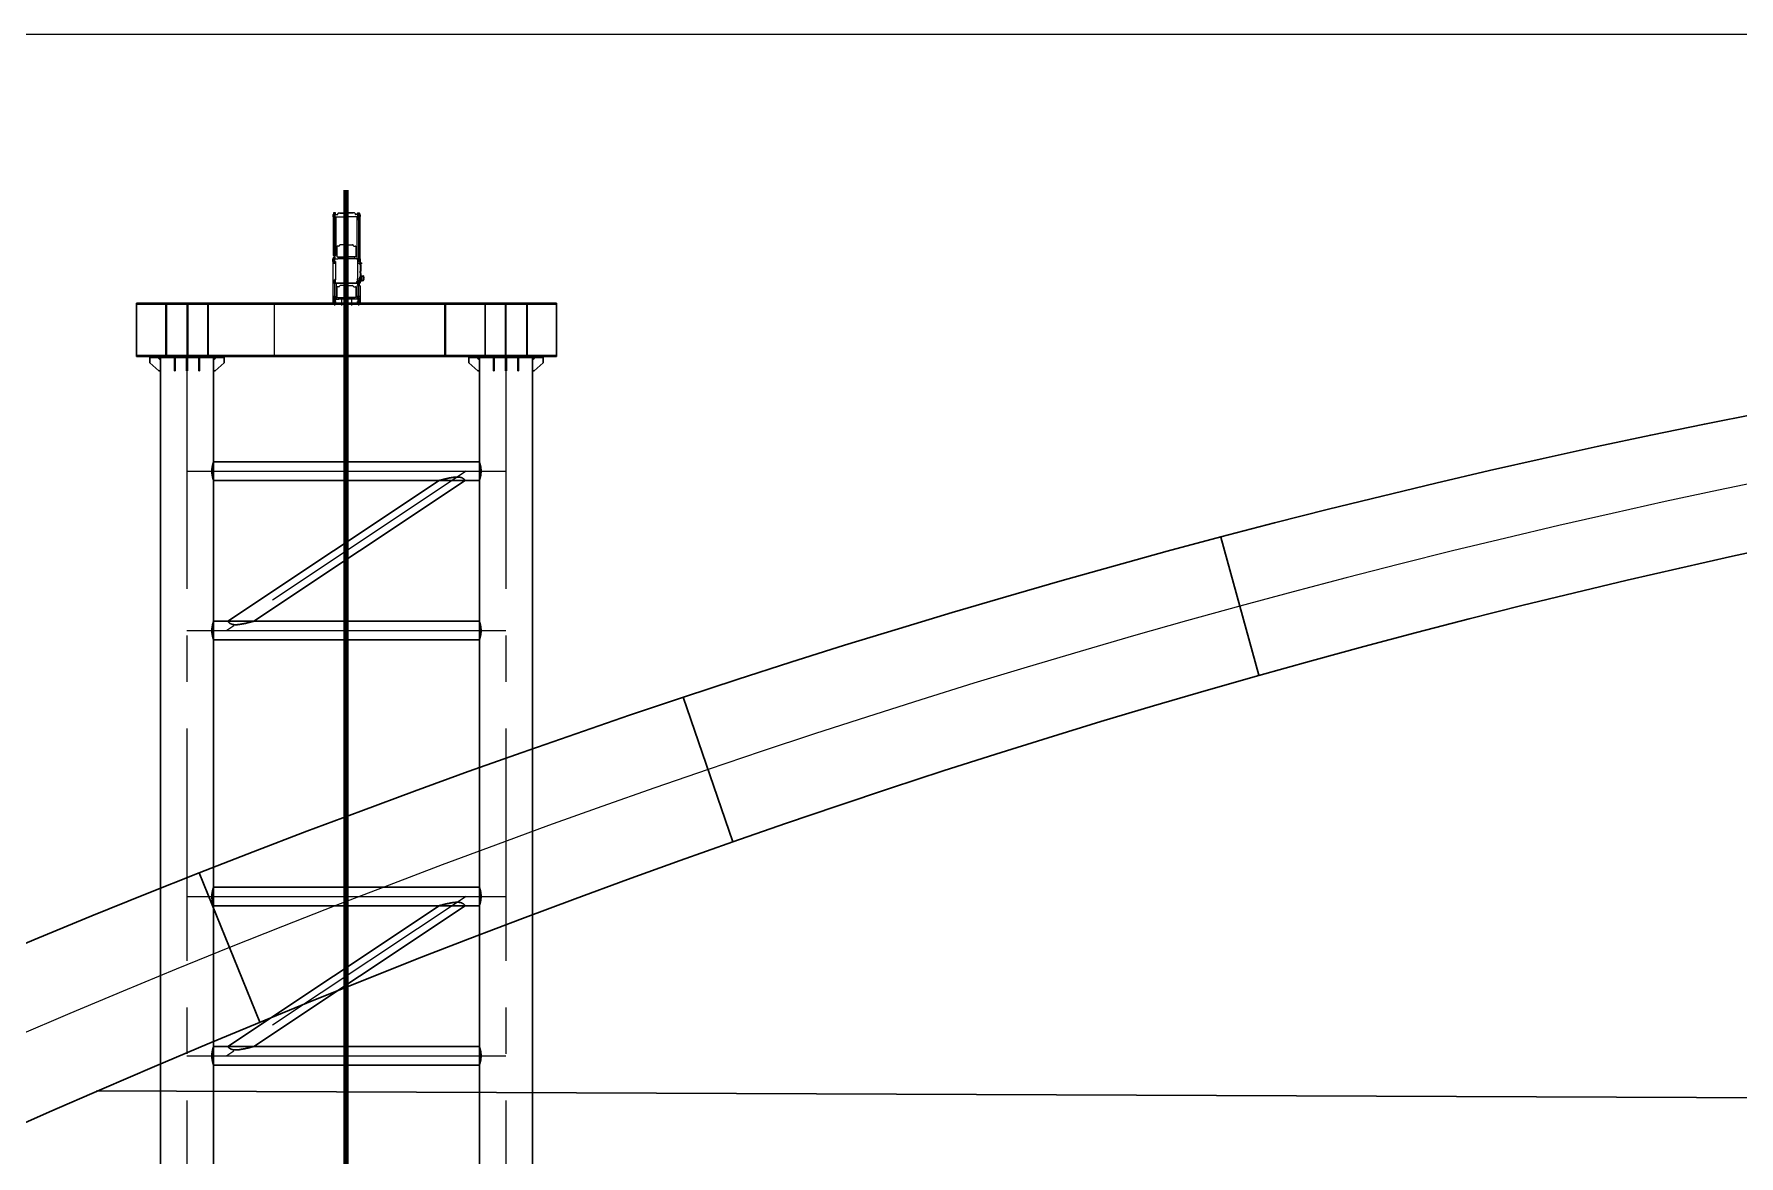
# Model space of a CAD drawing. Extents: x 1767995 to 4174245, y 542814 to 862564.
# Drawn here: x 3441410 to 3473469, y 601646 to 622752 of the extents above; entities that cross this region are included whole.
import ezdxf

# ---------------------------------------------------------------- set-up
doc = ezdxf.new("R2010")
doc.units = 0
doc.header["$LTSCALE"] = 3500
for name, pattern in [('ACAD_ISO08W100', [36, 24, -3, 6, -3]), ('CENTER', [2, 1.25, -0.25, 0.25, -0.25]), ('CENTER2', [1.125, 0.75, -0.125, 0.125, -0.125]), ('EB_DASH', [6, 3, -3]), ('EB_DASHDOT', [39, 30, -3, 3, -3])]:
    doc.linetypes.add(name, pattern=pattern)
for name, color, linetype, lineweight in [('1粗实线', 1, 'Continuous', 30), ('2细实线', 5, 'Continuous', 18), ('3中心线', 6, 'CENTER', 18), ('5文本', 7, 'Continuous', 15), ('CAXA0', 7, 'Continuous', 70), ('CAXA1', 1, 'EB_DASHDOT', 25), ('CAXA2', 6, 'EB_DASH', 25), ('CAXA3', 7, 'Continuous', 25), ('块', 7, 'Continuous', 20), ('标注', 3, 'Continuous', 18), ('桥 构造粗实', 1, 'Continuous', 30), ('粗实线', 3, 'Continuous', 35), ('细实线', 7, 'Continuous', 15), ('细点划线', 1, 'CENTER2', 13)]:
    doc.layers.add(name, color=color, linetype=linetype, lineweight=lineweight)

# ---------------------------------------------------------------- blocks, each defined once
blk = doc.blocks.new('jiajin')
for p, q in [((66819, 144268), (66819, 144018)), ((66835, 144268), (66835, 144018)), ((67047, 144268), (67047, 144018)), ((67063, 144268), (67063, 144018)), ((67276, 144268), (67276, 144018)), ((67292, 144268), (67292, 144018)), ((66835, 144018), (66819, 144018)), ((67047, 144018), (67063, 144018)), ((67276, 144018), (67292, 144018))]:
    blk.add_line(p, q)
blk = doc.blocks.new('200tyg')
at = {"layer": 'CAXA0', "lineweight": 13}
for p, q in [((-244, 1141), (-206, 1141)), ((-244, 1135), (-244, 1141)), ((-244, 1135), (-206, 1135)), ((-243, 1162), (-243, 1141)), ((-243, 1141), (-207, 1141)), ((-210, 1165), (-239, 1165)), ((-237, 1071), (-237, 1141)), ((-237, 1127), (-213, 1127)), ((-213, 1071), (-237, 1071)), ((-235, 1069), (-237, 1071)), ((-237, 1063), (-213, 1063)), ((-235, 1069), (-235, 1059)), ((-215, 1069), (-235, 1069)), ((-235, 1059), (-225, 1053)), ((-235, 1059), (-215, 1059)), ((-226, 1135), (-228, 1141)), ((-224, 1136), (-225, 1141)), ((-215, 1059), (-225, 1053)), ((-223, 1135), (-224, 1136)), ((-215, 1069), (-213, 1071)), ((-215, 1069), (-215, 1059)), ((-213, 1071), (-213, 1141)), ((-207, 1141), (-207, 1162)), ((-206, 1135), (-206, 1141)), ((244, 1141), (206, 1141)), ((206, 1135), (206, 1141)), ((207, 1141), (207, 1162)), ((243, 1141), (207, 1141)), ((210, 1165), (239, 1165)), ((213, 1071), (213, 1141)), ((237, 1127), (213, 1127)), ((213, 1071), (237, 1071)), ((215, 1069), (213, 1071)), ((213, 1063), (237, 1063)), ((215, 1069), (215, 1059)), ((215, 1069), (235, 1069)), ((215, 1059), (225, 1053)), ((215, 1059), (235, 1059)), ((223, 1135), (224, 1136)), ((224, 1136), (225, 1141)), ((235, 1059), (225, 1053)), ((226, 1135), (228, 1141)), ((235, 1069), (237, 1071)), ((235, 1069), (235, 1059)), ((237, 1071), (237, 1141)), ((243, 1162), (243, 1141)), ((244, 1135), (244, 1141)), ((-247, 327), (-247, 306)), ((-214, 330), (-243, 330)), ((-211, 306), (-211, 327)), ((-255, 299), (-253, 300)), ((-255, 254), (-255, 299)), ((-255, 254), (-253, 252)), ((-255, 252), (-241, 252)), ((-248, 306), (-210, 306)), ((-248, 300), (-248, 306)), ((-247, 306), (-211, 306)), ((-247, 300), (-209, 300)), ((-242, 252), (-242, 300)), ((-241, 228), (-241, 300)), ((-241, 292), (-217, 292)), ((-239, 226), (-241, 228)), ((-217, 228), (-241, 228)), ((-241, 225), (-217, 225)), ((-239, 226), (-239, 220)), ((-219, 226), (-239, 226)), ((-239, 220), (-229, 215)), ((-239, 220), (-219, 220)), ((-230, 300), (-232, 306)), ((-228, 301), (-229, 306)), ((-219, 220), (-229, 215)), ((-227, 300), (-228, 301)), ((-219, 226), (-217, 228)), ((-219, 226), (-219, 220)), ((-217, 228), (-217, 300)), ((-217, 252), (-209, 252)), ((-216, 252), (-216, 300)), ((-210, 300), (-210, 306)), ((-209, 252), (-209, 240)), ((-209, 252), (-209, 243)), ((-209, 230), (-209, 225))]:
    blk.add_line(p, q, dxfattribs=at)
at = {"layer": 'CAXA0', "color": 7, "linetype": 'Continuous', "lineweight": 13}
for p, q in [((-242, 300), (-214, 300)), ((-209, 252), (-209, 220))]:
    blk.add_line(p, q, dxfattribs=at)
at = {"layer": 'CAXA0', "linetype": 'Continuous', "lineweight": 13}
for p, q in [((-241, 225), (-222, 225)), ((-239, 220), (-222, 220)), ((-209, 230), (-209, 226))]:
    blk.add_line(p, q, dxfattribs=at)
at = {"layer": 'CAXA0', "lineweight": 13}
for centre, start, end in [((-239, 1162), 90, 180), ((-210, 1162), 0, 90), ((210, 1162), 90, 180), ((239, 1162), 0, 90), ((-243, 327), 90, 180), ((-214, 327), 0, 90)]:
    blk.add_arc(centre, 3.61, start, end, dxfattribs=at)
at = {"layer": 'CAXA1', "lineweight": 13}
for p, q in [((-225, 1067), (-225, 1168)), ((225, 1095), (225, 1172)), ((225, 1067), (225, 1168))]:
    blk.add_line(p, q, dxfattribs=at)
at = {"layer": 'CAXA1', "linetype": 'EB_DASHDOT', "lineweight": 13}
for p, q in [((-225, 1133), (-225, 1144)), ((-225, 1102), (-225, 1051)), ((225, 1133), (225, 1144)), ((225, 1102), (225, 1051))]:
    blk.add_line(p, q, dxfattribs=at)
at = {"layer": 'CAXA2', "lineweight": 13}
for p, q in [((-235, 1153), (-235, 1165)), ((-235, 1153), (-225, 1147)), ((-230, 1153), (-230, 1165)), ((-215, 1153), (-225, 1147)), ((-220, 1153), (-220, 1165)), ((-215, 1153), (-215, 1165)), ((215, 1153), (215, 1165)), ((215, 1153), (225, 1147)), ((220, 1153), (220, 1165)), ((235, 1153), (225, 1147)), ((230, 1153), (230, 1165)), ((235, 1153), (235, 1165))]:
    blk.add_line(p, q, dxfattribs=at)
for centre, radius, start, end in [((-232, 1158), 5.65, 243.4349, 296.5651), ((-225, 1172), 19.8, 255.2529, 284.7471), ((-217, 1158), 5.65, 243.4349, 296.5651), ((217, 1158), 5.65, 243.4349, 296.5651), ((225, 1172), 19.8, 255.2529, 284.7471), ((232, 1158), 5.65, 243.4349, 296.5651)]:
    blk.add_arc(centre, radius, start, end, dxfattribs=at)
at = {"layer": 'CAXA3', "lineweight": 13}
for p, q in [((-253, 1095), (-245, 1095)), ((-253, 1094), (-252, 1095)), ((-252, 1095), (-237, 1095)), ((-235, 1127), (-237, 1130)), ((-237, 1099), (-237, 1063)), ((-235, 1069), (-235, 1127)), ((-215, 1127), (-213, 1130)), ((-215, 1069), (-215, 1127)), ((-213, 1099), (-213, 1063)), ((-198, 1095), (-197, 1094)), ((-127, 1167), (-125, 1166)), ((-125, 1166), (-125, 1160)), ((-125, 1166), (0, 1166)), ((-125, 1160), (0, 1160)), ((-125, 1160), (-124, 1159)), ((-124, 1159), (0, 1159)), ((125, 1166), (0, 1166)), ((125, 1160), (0, 1160)), ((124, 1159), (0, 1159)), ((125, 1159), (0, 1159)), ((125, 1160), (124, 1159)), ((127, 1167), (125, 1166)), ((125, 1166), (125, 1160)), ((205, 1095), (195, 1095)), ((196, 1095), (205, 1095)), ((197, 1094), (198, 1095)), ((198, 1095), (205, 1095)), ((204, 1095), (205, 1096)), ((205, 1096), (205, 1113)), ((205, 1110), (206, 1111)), ((205, 1096), (206, 1096)), ((206, 1111), (213, 1111)), ((207, 1115), (213, 1115)), ((215, 1127), (213, 1130)), ((213, 1099), (213, 1063)), ((215, 1069), (215, 1127)), ((225, 1111), (225, 1111)), ((225, 1107), (225, 1107)), ((225, 1107), (225, 1107)), ((235, 1127), (237, 1130)), ((235, 1069), (235, 1127)), ((243, 1115), (237, 1115)), ((243, 1111), (237, 1111)), ((237, 1099), (237, 1063)), ((245, 1110), (243, 1111)), ((245, 1096), (243, 1096)), ((245, 1096), (245, 1113)), ((246, 1095), (245, 1096)), ((253, 1095), (245, 1095)), ((253, 1095), (245, 1095)), ((245, 1095), (253, 1095)), ((253, 1095), (245, 1095)), ((252, 1095), (245, 1095)), ((252, 1095), (253, 1094)), ((253, 1095), (255, 1097)), ((-179, 343), (-177, 341)), ((179, 343), (177, 341)), ((-255, 299), (-255, 239)), ((-239, 292), (-241, 295)), ((-241, 228), (-241, 225)), ((-239, 228), (-239, 292)), ((-219, 292), (-217, 295)), ((-219, 228), (-219, 292)), ((-217, 228), (-217, 225)), ((-95, -426), (-95, -574)), ((95, -426), (95, -574))]:
    blk.add_line(p, q, dxfattribs=at)
at = {"layer": 'CAXA3'}
for p, q in [((-253, 1094), (-253, 362)), ((-197, 1094), (-197, 368)), ((197, 1094), (197, 302)), ((253, 1094), (253, 301)), ((-179, 534), (-179, 343)), ((-141, 543), (-171, 543)), ((0, 567), (-116, 567)), ((0, 567), (117, 567)), ((141, 543), (171, 543)), ((179, 534), (179, 343))]:
    blk.add_line(p, q, dxfattribs=at)
at = {"layer": 'CAXA3', "lineweight": 13}
for centre, radius, start, end in [((207, 1113), 2.41, 90, 180.0805), ((205, 1097), 2.01, 270, 90), ((205, 1097), 2.01, 270, 88.3093), ((243, 1113), 2.41, 359.9195, 90), ((245, 1097), 2.01, 90, 270), ((245, 1097), 2.01, 91.6907, 270)]:
    blk.add_arc(centre, radius, start, end, dxfattribs=at)
at = {"layer": 'CAXA3'}
for centre, radius, start, end in [((-171, 534), 8.03, 90, 180), ((-171, 534), 8.03, 90, 115.8419), ((-141, 555), 12, 270, 0), ((-116, 555), 12, 90, 180), ((116, 555), 12, 0, 90), ((141, 555), 12, 180, 270), ((171, 534), 8.03, 0, 90), ((171, 534), 8.03, 64.1581, 90)]:
    blk.add_arc(centre, radius, start, end, dxfattribs=at)
at = {"layer": 'CAXA3', "lineweight": 13}
for points, knots in [([(-253, 1048), (-252, 1048), (-245, 1047), (-232, 1039), (-213, 1040), (-201, 1041), (-197, 1041)], [0, 0, 0, 0, 3.96615, 26.850501, 54.827256, 71.887144, 71.887144, 71.887144, 71.887144]), ([(253, 1042), (249, 1041), (239, 1037), (222, 1036), (208, 1043), (200, 1043), (197, 1043)], [0, 0, 0, 0, 15.218457, 40.72615, 60.499209, 71.920588, 71.920588, 71.920588, 71.920588]), ([(-253, 362), (-249, 363), (-241, 365), (-228, 362), (-214, 359), (-205, 367), (-199, 368), (-197, 368)], [0, 0, 0, 0, 16.109472, 29.186602, 52.840792, 63.443058, 72.908764, 72.908764, 72.908764, 72.908764])]:
    blk.add_open_spline(points, degree=3, knots=knots, dxfattribs=at)
at = {"layer": '块'}
for p, q in [((-255, 1131), (-251, 1135)), ((-255, 1131), (-255, 1097)), ((-255, 1097), (-253, 1095)), ((-251, 1135), (-173, 1135)), ((-213, 1095), (0, 1095)), ((-161, 1155), (-161, 1147)), ((-149, 1167), (0, 1167)), ((149, 1167), (0, 1167)), ((205, 1095), (0, 1095)), ((161, 1155), (161, 1147)), ((213, 1135), (173, 1135)), ((244, 1135), (206, 1135)), ((251, 1135), (237, 1135)), ((251, 1135), (255, 1131)), ((255, 1131), (255, 1097)), ((-177, 341), (0, 341)), ((-153, 341), (-153, 300)), ((-153, 335), (0, 335)), ((-106, 341), (-106, 335)), ((177, 341), (0, 341)), ((153, 335), (0, 335)), ((150, 335), (0, 335)), ((106, 341), (106, 335)), ((153, 341), (153, 300)), ((-255, 252), (-255, -107)), ((197, 302), (198, 300)), ((205, 300), (206, 300)), ((206, 283), (206, 300)), ((206, 300), (207, 300)), ((206, 284), (206, 300)), ((206, 296), (244, 296)), ((206, 296), (207, 296)), ((206, 285), (244, 285)), ((206, 285), (207, 284)), ((225, 296), (207, 296)), ((225, 284), (207, 284)), ((225, 280), (208, 280)), ((255, 252), (209, 252)), ((209, 252), (209, 240)), ((209, 252), (209, 243)), ((209, 220), (296, 220)), ((211, 252), (211, 280)), ((211, 256), (213, 255)), ((212, 252), (212, 280)), ((225, 255), (213, 255)), ((225, 296), (243, 296)), ((225, 284), (243, 284)), ((225, 280), (241, 280)), ((225, 255), (237, 255)), ((239, 256), (237, 255)), ((238, 252), (238, 280)), ((239, 252), (239, 280)), ((242, 300), (244, 300)), ((244, 296), (243, 296)), ((244, 285), (243, 284)), ((244, 283), (244, 300)), ((244, 300), (245, 300)), ((245, 214), (245, 226)), ((247, 226), (253, 226)), ((247, 214), (253, 214)), ((252, 300), (253, 301)), ((253, 300), (255, 299)), ((255, 254), (253, 252)), ((253, 228), (257, 228)), ((253, 212), (257, 212)), ((255, 299), (255, 239)), ((255, 254), (255, 299)), ((257, 228), (257, 220)), ((257, 212), (257, 220)), ((259, 192), (259, 206)), ((270, 192), (259, 192)), ((259, 189), (259, 68)), ((270, 189), (259, 189)), ((265, 68), (265, 228)), ((270, 192), (270, 206)), ((270, 189), (270, 68)), ((275, 228), (273, 228)), ((273, 228), (273, 220)), ((273, 212), (273, 220)), ((275, 212), (273, 212)), ((275, 229), (283, 229)), ((275, 220), (275, 229)), ((275, 228), (275, 220)), ((275, 225), (283, 225)), ((275, 220), (275, 211)), ((275, 212), (275, 220)), ((275, 215), (283, 215)), ((275, 211), (283, 211)), ((283, 229), (283, 220)), ((283, 211), (283, 220)), ((-240, -107), (-255, -107)), ((-255, -108), (-253, -107)), ((-255, -108), (-255, -153)), ((-255, -153), (-253, -155)), ((-255, -156), (-254, -155)), ((-255, -156), (-255, -459)), ((-245, -155), (-244, -154)), ((-209, -107), (-209, -94)), ((-209, -107), (-209, -97)), ((-196, -155), (-195, -156)), ((-195, -156), (-195, -459)), ((-195, -156), (-195, -459)), ((0, -155), (-183, -155)), ((-179, -233), (-179, -424)), ((-141, -224), (-171, -224)), ((0, -200), (-116, -200)), ((0, -155), (183, -155)), ((0, -200), (117, -200)), ((141, -224), (171, -224)), ((179, -233), (179, -424)), ((195, -208), (195, -459)), ((209, -107), (209, -94)), ((209, -107), (209, -97)), ((221, -75), (264, -75)), ((250, -34), (250, -37)), ((250, -34), (255, -34)), ((250, -91), (250, -37)), ((250, -37), (265, -37)), ((250, -70), (252, -70)), ((250, -79), (252, -79)), ((250, -91), (265, -91)), ((252, -79), (252, -70)), ((252, -72), (260, -72)), ((252, -72), (260, -72)), ((252, -75), (264, -75)), ((252, -78), (266, -78)), ((255, -204), (255, -459)), ((260, -64), (286, -64)), ((265, -37), (265, -16)), ((265, -16), (286, -16)), ((265, -112), (265, -91)), ((265, -112), (286, -112)), ((274, -55), (266, -59)), ((266, -59), (266, -68)), ((266, -68), (274, -73)), ((268, -36), (268, -24)), ((268, -36), (279, -36)), ((268, -40), (268, -54)), ((268, -40), (279, -40)), ((274, -24), (274, -76)), ((282, -59), (274, -55)), ((274, -73), (282, -68)), ((279, -36), (279, -24)), ((279, -40), (279, -54)), ((282, -68), (282, -59)), ((286, -112), (286, -16)), ((286, -32), (320, -32)), ((286, -96), (286, -32)), ((286, -96), (320, -96)), ((287, -24), (287, -32)), ((287, -24), (319, -24)), ((287, -104), (287, -96)), ((287, -104), (319, -104)), ((288, -17), (298, -17)), ((288, -17), (288, -24)), ((288, -110), (288, -104)), ((288, -110), (298, -110)), ((298, -17), (298, -24)), ((298, -110), (298, -104)), ((253, -533), (-253, -533)), ((-206, -460), (-145, -460)), ((-179, -424), (-177, -426)), ((-177, -426), (0, -426)), ((-153, -426), (-153, -432)), ((-153, -430), (-153, -460)), ((-153, -432), (0, -432)), ((212, -460), (-145, -460)), ((-97, -426), (-97, -432)), ((177, -426), (0, -426)), ((153, -432), (0, -432)), ((147, -432), (0, -432)), ((97, -426), (97, -432)), ((153, -426), (153, -432)), ((153, -426), (153, -432)), ((153, -428), (153, -460)), ((153, -430), (153, -460)), ((179, -424), (177, -426)), ((179, -424), (177, -426))]:
    blk.add_line(p, q, dxfattribs=at)
at = {"layer": '块', "linetype": 'Continuous'}
for p, q in [((-253, 300), (-165, 300)), ((253, 300), (-165, 300)), ((-251, -155), (-254, -155)), ((-225, -155), (-196, -155)), ((-199, -155), (4, -155)), ((219, -155), (-20, -155)), ((219, -155), (-20, -155)), ((318, -17), (309, -17)), ((309, -17), (309, -24)), ((309, -110), (309, -104)), ((318, -110), (309, -110)), ((315, -47), (337, -47)), ((315, -81), (336, -81)), ((318, -17), (318, -24)), ((318, -110), (318, -104)), ((319, -24), (319, -32)), ((319, -104), (319, -96)), ((320, -96), (320, -32)), ((320, -40), (322, -40)), ((320, -40), (320, -53)), ((320, -46), (322, -45)), ((320, -47), (322, -47)), ((320, -47), (320, -47)), ((320, -53), (322, -53)), ((320, -75), (322, -75)), ((320, -75), (320, -88)), ((320, -81), (322, -80)), ((320, -82), (322, -81)), ((320, -82), (320, -82)), ((320, -88), (322, -88)), ((329, -40), (322, -40)), ((322, -40), (322, -53)), ((322, -40), (322, -53)), ((322, -53), (329, -53)), ((329, -75), (322, -75)), ((322, -75), (322, -88)), ((322, -75), (322, -88)), ((322, -88), (329, -88)), ((330, -52), (330, -41)), ((330, -86), (330, -76))]:
    blk.add_line(p, q, dxfattribs=at)
at = {"layer": '块', "color": 7, "linetype": 'Continuous'}
for p, q in [((-209, 223), (-209, -93)), ((209, 252), (209, 220)), ((209, 223), (209, -93)), ((255, 252), (255, 228)), ((255, 212), (255, -34)), ((-225, -155), (-254, -155)), ((-209, -107), (-209, -75)), ((-20, -155), (253, -155)), ((209, -107), (209, -75)), ((250, -37), (250, -107))]:
    blk.add_line(p, q, dxfattribs=at)
at = {"layer": '块', "color": 7}
for p, q in [((242, 226), (241, 224)), ((241, 224), (241, 216)), ((242, 214), (241, 216)), ((242, 214), (242, 226)), ((242, 226), (247, 226)), ((242, 214), (247, 214)), ((245, 226), (248, 226)), ((245, 214), (248, 214)), ((247, 226), (248, 226)), ((247, 214), (247, 226)), ((247, 214), (248, 214)), ((248, 226), (253, 226)), ((248, 214), (248, 226)), ((248, 214), (253, 214)), ((253, 235), (255, 235)), ((253, 206), (253, 235)), ((253, 206), (255, 206)), ((250, -70), (252, -70)), ((250, -79), (252, -79)), ((252, -79), (252, -70)), ((252, -72), (261, -72)), ((252, -72), (260, -72)), ((252, -78), (266, -78))]:
    blk.add_line(p, q, dxfattribs=at)
at = {"layer": '块', "color": 0, "linetype": 'Continuous'}
for p, q in [((258, 191), (258, 189)), ((259, 192), (259, 189)), ((260, 192), (260, 189)), ((262, 192), (262, 189)), ((263, 192), (263, 189)), ((264, 192), (264, 189)), ((265, 192), (265, 189)), ((267, 192), (267, 189)), ((268, 192), (268, 189)), ((269, 192), (269, 189)), ((270, 192), (270, 189)), ((272, 191), (272, 190)), ((250, -71), (251, -70)), ((250, -71), (251, -70)), ((250, -71), (251, -70)), ((252, -72), (250, -70)), ((250, -72), (252, -71)), ((251, -72), (250, -71)), ((251, -72), (250, -71)), ((251, -72), (250, -71)), ((250, -78), (251, -78)), ((250, -78), (251, -78)), ((250, -79), (251, -78)), ((250, -79), (252, -78)), ((251, -79), (250, -78)), ((251, -79), (250, -78)), ((251, -79), (250, -78)), ((252, -71), (251, -70)), ((252, -71), (251, -70)), ((251, -72), (252, -71)), ((251, -72), (252, -71)), ((251, -79), (252, -78)), ((251, -79), (252, -78)), ((252, -79), (251, -78)), ((252, -79), (251, -78)), ((252, -78), (251, -78)), ((251, -79), (252, -79)), ((266, -39), (266, -37)), ((268, -40), (268, -36)), ((269, -40), (269, -36)), ((270, -40), (270, -36)), ((272, -40), (272, -36)), ((273, -40), (273, -36)), ((274, -40), (274, -36)), ((275, -40), (275, -36)), ((277, -40), (277, -36)), ((278, -40), (278, -36)), ((279, -40), (279, -36)), ((280, -39), (280, -37))]:
    blk.add_line(p, q, dxfattribs=at)
at = {"layer": '块', "lineweight": 13}
for p, q in [((-244, -135), (-244, -154)), ((-225, -135), (-244, -135)), ((-244, -140), (-243, -139)), ((-244, -140), (-206, -140)), ((-244, -150), (-206, -150)), ((-244, -150), (-243, -151)), ((-244, -154), (-242, -154)), ((-225, -139), (-243, -139)), ((-225, -151), (-243, -151)), ((-239, -107), (-239, -135)), ((-239, -111), (-237, -109)), ((-239, -111), (-211, -111)), ((-238, -107), (-238, -110)), ((-238, -111), (-238, -135)), ((-225, -109), (-237, -109)), ((-225, -109), (-213, -109)), ((-225, -135), (-206, -135)), ((-225, -139), (-207, -139)), ((-225, -151), (-207, -151)), ((-211, -111), (-213, -109)), ((-212, -107), (-212, -110)), ((-212, -111), (-212, -135)), ((-211, -107), (-211, -135)), ((-206, -140), (-207, -139)), ((-206, -150), (-207, -151)), ((-207, -154), (-206, -154)), ((-206, -135), (-206, -154)), ((-206, -139), (-206, -154)), ((-206, -154), (-205, -155)), ((209, -107), (253, -107)), ((209, -155), (209, -161)), ((209, -155), (247, -155)), ((247, -161), (209, -161)), ((246, -161), (210, -161)), ((210, -161), (210, -182)), ((214, -185), (243, -185)), ((215, -117), (215, -155)), ((216, -117), (216, -161)), ((218, -147), (216, -150)), ((240, -147), (216, -147)), ((218, -117), (218, -147)), ((227, -155), (228, -161)), ((229, -118), (229, -194)), ((230, -155), (231, -161)), ((238, -123), (238, -147)), ((238, -147), (240, -150)), ((240, -125), (240, -161)), ((241, -126), (241, -155)), ((246, -182), (246, -161)), ((247, -155), (247, -161)), ((255, -108), (253, -107)), ((255, -153), (253, -155)), ((255, -108), (255, -153)), ((-255, -459), (-254, -460)), ((-255, -462), (-253, -460)), ((-255, -462), (-255, -531)), ((-255, -531), (-253, -533)), ((-254, -460), (-244, -460)), ((-253, -460), (-244, -460)), ((-245, -460), (-244, -461)), ((-245, -500), (-245, -533)), ((-205, -500), (-245, -500)), ((-244, -461), (-244, -478)), ((-244, -475), (-242, -476)), ((-244, -500), (-206, -500)), ((-244, -506), (-244, -500)), ((-244, -506), (-206, -506)), ((-207, -506), (-243, -506)), ((-243, -506), (-243, -527)), ((-242, -476), (-237, -476)), ((-241, -480), (-237, -480)), ((-239, -531), (-210, -531)), ((-237, -464), (-237, -428)), ((-213, -428), (-237, -428)), ((-235, -434), (-237, -436)), ((-237, -436), (-213, -436)), ((-237, -436), (-237, -506)), ((-237, -460), (-237, -460)), ((-237, -476), (-237, -500)), ((-235, -492), (-237, -495)), ((-213, -492), (-237, -492)), ((-235, -424), (-225, -418)), ((-235, -434), (-235, -424)), ((-215, -424), (-235, -424)), ((-235, -434), (-215, -434)), ((-235, -434), (-235, -492)), ((-235, -518), (-225, -512)), ((-235, -518), (-235, -531)), ((-230, -518), (-230, -531)), ((-226, -506), (-228, -500)), ((-215, -424), (-225, -418)), ((-225, -432), (-225, -533)), ((-225, -460), (-225, -460)), ((-225, -460), (-225, -460)), ((-225, -476), (-225, -476)), ((-225, -476), (-225, -476)), ((-225, -480), (-225, -480)), ((-224, -506), (-225, -500)), ((-215, -518), (-225, -512)), ((-223, -506), (-224, -506)), ((-220, -518), (-220, -531)), ((-215, -434), (-215, -424)), ((-215, -434), (-213, -436)), ((-215, -434), (-215, -492)), ((-215, -492), (-213, -495)), ((-215, -518), (-215, -531)), ((-213, -464), (-213, -428)), ((-213, -436), (-213, -506)), ((-213, -460), (-213, -460)), ((-213, -460), (-213, -460)), ((-208, -476), (-213, -476)), ((-208, -476), (-213, -476)), ((-208, -480), (-213, -480)), ((-212, -476), (-212, -500)), ((-206, -475), (-208, -476)), ((-206, -475), (-208, -476)), ((-207, -527), (-207, -506)), ((-206, -460), (-206, -460)), ((-206, -461), (-205, -460)), ((-196, -460), (-206, -460)), ((-196, -460), (-206, -460)), ((-206, -461), (-206, -478)), ((-206, -506), (-206, -500)), ((-205, -500), (-205, -533)), ((-195, -459), (-196, -460)), ((-195, -459), (-196, -460)), ((195, -459), (196, -460)), ((213, -460), (196, -460)), ((205, -500), (205, -533)), ((205, -500), (245, -500)), ((244, -500), (206, -500)), ((206, -506), (206, -500)), ((244, -506), (206, -506)), ((207, -506), (243, -506)), ((207, -527), (207, -506)), ((239, -531), (210, -531)), ((212, -460), (212, -504)), ((213, -464), (213, -428)), ((213, -428), (237, -428)), ((215, -434), (213, -436)), ((237, -436), (213, -436)), ((213, -436), (213, -506)), ((215, -492), (213, -495)), ((213, -492), (237, -492)), ((215, -424), (225, -418)), ((215, -434), (215, -424)), ((215, -424), (235, -424)), ((235, -434), (215, -434)), ((215, -434), (215, -492)), ((215, -518), (225, -512)), ((215, -518), (215, -531)), ((220, -518), (220, -531)), ((223, -506), (224, -506)), ((224, -506), (225, -500)), ((235, -424), (225, -418)), ((225, -432), (225, -533)), ((225, -460), (225, -460)), ((235, -518), (225, -512)), ((226, -506), (228, -500)), ((230, -518), (230, -531)), ((235, -434), (235, -424)), ((235, -434), (237, -436)), ((235, -434), (235, -492)), ((235, -492), (237, -495)), ((235, -518), (235, -531)), ((237, -464), (237, -428)), ((237, -436), (237, -506)), ((254, -460), (237, -460)), ((237, -460), (237, -504)), ((243, -506), (243, -527)), ((244, -506), (244, -500)), ((245, -500), (245, -533)), ((253, -460), (255, -462)), ((253, -533), (255, -531)), ((255, -459), (254, -460)), ((255, -462), (255, -531)), ((255, -462), (255, -531))]:
    blk.add_line(p, q, dxfattribs=at)
at = {"layer": '块', "color": 7, "linetype": 'Continuous', "lineweight": 13}
blk.add_line((-209, -107), (-240, -107), dxfattribs=at)
at = {"layer": '块', "color": 192, "linetype": 'Continuous'}
blk.add_line((187, -153), (189, -155), dxfattribs=at)
at = {"layer": '块', "linetype": 'EB_DASHDOT', "lineweight": 13}
for p, q in [((-225, -467), (-225, -416)), ((-225, -509), (-225, -498)), ((225, -467), (225, -416)), ((225, -509), (225, -498))]:
    blk.add_line(p, q, dxfattribs=at)
at = {"layer": '块'}
for centre, radius in [((251, -71), 0.791), ((251, -78), 0.791), ((274, -64), 11.2), ((274, -64), 8.03)]:
    blk.add_circle(centre, radius, dxfattribs=at)
for centre, radius, start, end in [((-173, 1147), 12, 270, 0), ((-149, 1155), 12, 90, 180), ((149, 1155), 12, 0, 90), ((149, 1155), 12, 0, 90), ((173, 1147), 12, 180, 270), ((206, 298), 2.15, 299.4694, 83.1504), ((208, 283), 2.41, 180, 270), ((211, 282), 2.01, 270, 90), ((239, 282), 2.01, 90, 270), ((241, 283), 2.41, 270, 0), ((244, 298), 2.15, 96.8496, 240.5306), ((265, 228), 8.03, 0, 180), ((265, 212), 8.03, 180, 0), ((259, 190), 1.61, 90, 270), ((270, 190), 1.61, 270, 90), ((-171, -233), 8.03, 90, 180), ((-171, -233), 8.03, 90, 115.8419), ((-141, -212), 12, 270, 0), ((-116, -212), 12, 90, 180), ((116, -212), 12, 0, 90), ((141, -212), 12, 180, 270), ((171, -233), 8.03, 0, 90), ((171, -233), 8.03, 64.1581, 90), ((268, -38), 1.61, 90, 270), ((279, -38), 1.61, 270, 90)]:
    blk.add_arc(centre, radius, start, end, dxfattribs=at)
at = {"layer": '块', "lineweight": 13}
for centre, radius, start, end in [((-244, -153), 2.15, 276.8496, 60.5306), ((-239, -137), 2.01, 270, 90), ((-211, -137), 2.01, 90, 270), ((-206, -153), 2.15, 119.4694, 263.1504), ((214, -182), 3.61, 180, 270), ((243, -182), 3.61, 270, 0), ((-244, -462), 2.01, 270, 90), ((-241, -478), 2.41, 180, 270), ((-239, -527), 3.61, 180.0403, 270.0403), ((-232, -523), 5.65, 63.4752, 116.6053), ((-225, -537), 19.8, 75.2931, 104.7874), ((-217, -523), 5.65, 63.4752, 116.6053), ((-210, -527), 3.61, 270.0403, 0.0403), ((-206, -462), 2.01, 90, 270), ((-206, -462), 2.01, 90, 268.3093), ((-208, -478), 2.41, 270.0805, 0.0805), ((210, -527), 3.61, 179.9597, 269.9597), ((217, -523), 5.65, 63.3947, 116.5248), ((225, -537), 19.8, 75.2126, 104.7069), ((232, -523), 5.65, 63.3947, 116.5248), ((239, -527), 3.61, 269.9597, 359.9597)]:
    blk.add_arc(centre, radius, start, end, dxfattribs=at)
at = {"layer": '块', "linetype": 'Continuous'}
for centre, start, end in [((329, -41), 0, 90), ((329, -52), 270, 0), ((329, -76), 0, 90), ((329, -86), 270, 0)]:
    blk.add_arc(centre, 1.29, start, end, dxfattribs=at)
at = {"layer": '块'}
for points, knots in [([(268, -24), (268, -16), (268, -2), (263, 20), (259, 42), (259, 59), (259, 68)], [0, 0, 0, 0, 29.634275, 51.792251, 82.238332, 115.077014, 115.077014, 115.077014, 115.077014]), ([(274, -24), (274, -16), (274, -4), (271, 10), (268, 24), (265, 43), (264, 59), (265, 68)], [0, 0, 0, 0, 29.654114, 40.740519, 51.826925, 82.293388, 115.154054, 115.154054, 115.154054, 115.154054]), ([(279, -24), (279, -16), (279, -4), (277, 11), (274, 25), (271, 44), (270, 59), (270, 68)], [0, 0, 0, 0, 29.674067, 40.767931, 51.861796, 82.348759, 115.231536, 115.231536, 115.231536, 115.231536]), ([(195, -208), (200, -208), (214, -205), (234, -197), (250, -202), (255, -204)], [0, 0, 0, 0, 18.546824, 55.77481, 76.924065, 76.924065, 76.924065, 76.924065]), ([(250, -57), (251, -61), (253, -70), (268, -73), (263, -89), (278, -94), (284, -90), (286, -87)], [0, 0, 0, 0, 15.77535, 30.283996, 45.817457, 61.899191, 73.422019, 73.422019, 73.422019, 73.422019])]:
    blk.add_open_spline(points, degree=3, knots=knots, dxfattribs=at)
at = {"layer": '块', "lineweight": 13}
for points, knots in [([(196, -155), (194, -146), (192, -122), (228, -111), (249, -133), (250, -149), (249, -155)], [0, 0, 0, 0, 36.041285, 75.642857, 111.486324, 135.664225, 135.664225, 135.664225, 135.664225]), ([(-255, -408), (-251, -406), (-240, -402), (-222, -401), (-208, -408), (-198, -408), (-195, -408)], [0, 0, 0, 0, 17.970167, 43.483612, 63.26113, 77.180592, 77.180592, 77.180592, 77.180592]), ([(255, -408), (251, -406), (240, -402), (222, -401), (208, -408), (198, -408), (195, -408)], [0, 0, 0, 0, 17.970167, 43.483612, 63.26113, 77.180592, 77.180592, 77.180592, 77.180592])]:
    blk.add_open_spline(points, degree=3, knots=knots, dxfattribs=at)
at = {"layer": '粗实线', "lineweight": 13}
for p, q in [((-237, 1135), (-237, 1095)), ((-235, 1099), (-235, 1071)), ((-225, 1095), (-225, 1172)), ((-215, 1099), (-215, 1071)), ((-212, 1095), (-212, 1135))]:
    blk.add_line(p, q, dxfattribs=at)
at = {"layer": '细点划线', "linetype": 'EB_DASHDOT'}
for p, q in [((-225, 1167), (-225, 239)), ((225, 1167), (225, 239))]:
    blk.add_line(p, q, dxfattribs=at)
at = {"layer": '细点划线'}
for p, q in [((0, 1167), (0, 274)), ((-229, 219), (-229, 333)), ((0, 574), (0, -574)), ((-225, -89), (-225, -574)), ((225, -195), (225, -574))]:
    blk.add_line(p, q, dxfattribs=at)
blk = doc.blocks.new('etretrt')
at = {"color": 1, "linetype": 'ACAD_ISO08W100', "lineweight": 13, "ltscale": 50}
for p, q in [((92131, 65416, 0), (98131, 65416, 0)), ((92131, 57416, 0), (98131, 57416, 0))]:
    blk.add_line(p, q, dxfattribs=at)
at = {"layer": '1粗实线'}
for p, q in [((91181, 71575, 0), (99081, 71575, 0)), ((91181, 71575, 0), (91181, 70575, 0)), ((95132, 71575, 0), (95132, 71575, 0)), ((96982, 71575, -61), (96982, 71525, 0)), ((99081, 71575, 0), (99081, 70575, 0)), ((98781, 70575, 0), (91181, 70575, 0)), ((91431, 70575, 0), (91431, 70555, 0)), ((91631, 70555, 0), (91431, 70555, 0)), ((91431, 70555, 0), (91431, 70455, 0)), ((91431, 70555, 0), (92831, 70555, 0)), ((91631, 70575, 0), (91631, 12025, 0)), ((91631, 70555, 0), (91631, 70305, 0)), ((98131, 70575, 0), (92131, 70575, 0)), ((92631, 70555, 0), (92831, 70555, 0)), ((92631, 70555, 0), (92631, 70305, 0)), ((92831, 70555, 0), (92831, 70575, 0)), ((92831, 70555, 0), (92831, 70455, 0)), ((97431, 70575, 0), (97431, 70555, 0)), ((97631, 70555, 0), (97431, 70555, 0)), ((97431, 70555, 0), (97431, 70455, 0)), ((97431, 70555, 0), (98831, 70555, 0)), ((97631, 70575, 0), (97631, 11995, 0)), ((97631, 70555, 0), (97631, 70305, 0)), ((98631, 70555, 0), (98831, 70555, 0)), ((98631, 70555, 0), (98631, 70305, 0)), ((98831, 70555, 0), (98831, 70575, 0)), ((98831, 70555, 0), (98831, 70455, 0)), ((92631, 68591, 0), (97631, 68591, 0)), ((92631, 68240, 0), (97631, 68240, 0)), ((96872, 68240, 0), (92899, 65591, 0)), ((97364, 68240, 0), (93391, 65591, 0)), ((92631, 65591, 0), (97631, 65591, 0)), ((92631, 65240, 0), (97631, 65240, 0)), ((92631, 60591, 0), (97631, 60591, 0)), ((92631, 60240, 0), (97631, 60240, 0)), ((96872, 60240, 0), (92899, 57591, 0)), ((97364, 60240, 0), (93391, 57591, 0)), ((92631, 57591, 0), (97631, 57591, 0)), ((92631, 57240, 0), (97631, 57240, 0))]:
    blk.add_line(p, q, dxfattribs=at)
at = {"layer": '1粗实线', "elevation": 0}
for points in [[(91431, 70575), (92831, 70575)], [(92631, 12025), (92631, 70575)], [(97431, 70575), (99081, 70575)], [(98631, 11995), (98631, 70575)]]:
    blk.add_lwpolyline(points, dxfattribs=at)
for points in [[(91431, 70455), (91431, 70555), (91596, 70555, 0.414214), (91631, 70520), (91631, 70305), (91601, 70305)], [(92831, 70455), (92831, 70555), (92666, 70555, -0.414214), (92631, 70520), (92631, 70305), (92661, 70305)], [(97431, 70455), (97431, 70555), (97596, 70555, 0.414214), (97631, 70520), (97631, 70305), (97601, 70305)], [(98831, 70455), (98831, 70555), (98666, 70555, -0.414214), (98631, 70520), (98631, 70305), (98661, 70305)]]:
    blk.add_lwpolyline(points, format="xyb", close=True, dxfattribs=at)
at = {"layer": '1粗实线'}
for points in [[(92631, 68591), (92631, 68591), (92631, 68591), (92631, 68590), (92631, 68589), (92630, 68588), (92630, 68586), (92629, 68585), (92628, 68583), (92628, 68580), (92627, 68578), (92626, 68575), (92625, 68572), (92624, 68569), (92623, 68565), (92622, 68562), (92621, 68558), (92619, 68553), (92618, 68549), (92617, 68544), (92616, 68540), (92615, 68535), (92613, 68530), (92612, 68524), (92611, 68519), (92610, 68513), (92609, 68507), (92607, 68501), (92606, 68495), (92605, 68489), (92604, 68483), (92604, 68476), (92603, 68470), (92602, 68463), (92601, 68457), (92601, 68450), (92600, 68443), (92600, 68436), (92600, 68429), (92600, 68423), (92600, 68416), (92600, 68409), (92600, 68402), (92600, 68395), (92600, 68388), (92601, 68381), (92601, 68375), (92602, 68368), (92603, 68361), (92604, 68355), (92604, 68348), (92605, 68342), (92606, 68336), (92607, 68330), (92609, 68324), (92610, 68318), (92611, 68312), (92612, 68307), (92613, 68302), (92615, 68296), (92616, 68292), (92617, 68287), (92618, 68282), (92619, 68278), (92621, 68274), (92622, 68270), (92623, 68266), (92624, 68263), (92625, 68259), (92626, 68256), (92627, 68253), (92628, 68251), (92628, 68249), (92629, 68247), (92630, 68245), (92630, 68243), (92631, 68242), (92631, 68241), (92631, 68241), (92631, 68240), (92631, 68240)], [(96872, 68240), (96872, 68240), (96873, 68240), (96875, 68241), (96877, 68241), (96880, 68242), (96883, 68243), (96887, 68244), (96892, 68245), (96897, 68247), (96903, 68248), (96909, 68250), (96916, 68251), (96923, 68253), (96931, 68255), (96939, 68257), (96948, 68260), (96957, 68262), (96967, 68264), (96977, 68267), (96988, 68269), (96998, 68272), (97009, 68274), (97021, 68277), (97032, 68279), (97044, 68282), (97056, 68284), (97068, 68287), (97080, 68289), (97092, 68291), (97104, 68294), (97116, 68296), (97128, 68298), (97140, 68299), (97152, 68301), (97163, 68302), (97174, 68303), (97185, 68304), (97196, 68305), (97206, 68305), (97216, 68305), (97225, 68305), (97234, 68305), (97243, 68304), (97251, 68303), (97259, 68302), (97267, 68301), (97274, 68299), (97280, 68298), (97287, 68296), (97293, 68294), (97298, 68291), (97303, 68289), (97308, 68287), (97313, 68284), (97317, 68282), (97321, 68279), (97325, 68277), (97329, 68274), (97332, 68272), (97336, 68269), (97339, 68267), (97341, 68264), (97344, 68262), (97346, 68260), (97349, 68257), (97351, 68255), (97353, 68253), (97354, 68251), (97356, 68250), (97357, 68248), (97359, 68247), (97360, 68245), (97361, 68244), (97362, 68243), (97363, 68242), (97363, 68241), (97364, 68241), (97364, 68240), (97364, 68240), (97364, 68240)], [(97631, 68591), (97631, 68591), (97632, 68591), (97632, 68590), (97632, 68589), (97633, 68588), (97633, 68586), (97634, 68585), (97634, 68583), (97635, 68580), (97636, 68578), (97637, 68575), (97638, 68572), (97639, 68569), (97640, 68565), (97641, 68562), (97642, 68558), (97643, 68553), (97645, 68549), (97646, 68544), (97647, 68540), (97648, 68535), (97650, 68530), (97651, 68524), (97652, 68519), (97653, 68513), (97654, 68507), (97655, 68501), (97656, 68495), (97657, 68489), (97658, 68483), (97659, 68476), (97660, 68470), (97661, 68463), (97661, 68457), (97662, 68450), (97662, 68443), (97663, 68436), (97663, 68429), (97663, 68423), (97663, 68416), (97663, 68409), (97663, 68402), (97663, 68395), (97662, 68388), (97662, 68381), (97661, 68375), (97661, 68368), (97660, 68361), (97659, 68355), (97658, 68348), (97657, 68342), (97656, 68336), (97655, 68330), (97654, 68324), (97653, 68318), (97652, 68312), (97651, 68307), (97650, 68302), (97648, 68296), (97647, 68292), (97646, 68287), (97645, 68282), (97643, 68278), (97642, 68274), (97641, 68270), (97640, 68266), (97639, 68263), (97638, 68259), (97637, 68256), (97636, 68253), (97635, 68251), (97634, 68249), (97634, 68247), (97633, 68245), (97633, 68243), (97632, 68242), (97632, 68241), (97632, 68241), (97631, 68240), (97631, 68240)], [(92631, 65591), (92631, 65591), (92631, 65591), (92631, 65590), (92631, 65589), (92630, 65588), (92630, 65586), (92629, 65585), (92628, 65583), (92628, 65580), (92627, 65578), (92626, 65575), (92625, 65572), (92624, 65569), (92623, 65565), (92622, 65562), (92621, 65558), (92619, 65553), (92618, 65549), (92617, 65544), (92616, 65540), (92615, 65535), (92613, 65530), (92612, 65524), (92611, 65519), (92610, 65513), (92609, 65507), (92607, 65501), (92606, 65495), (92605, 65489), (92604, 65483), (92604, 65476), (92603, 65470), (92602, 65463), (92601, 65457), (92601, 65450), (92600, 65443), (92600, 65436), (92600, 65429), (92600, 65423), (92600, 65416), (92600, 65409), (92600, 65402), (92600, 65395), (92600, 65388), (92601, 65381), (92601, 65375), (92602, 65368), (92603, 65361), (92604, 65355), (92604, 65348), (92605, 65342), (92606, 65336), (92607, 65330), (92609, 65324), (92610, 65318), (92611, 65312), (92612, 65307), (92613, 65302), (92615, 65296), (92616, 65292), (92617, 65287), (92618, 65282), (92619, 65278), (92621, 65274), (92622, 65270), (92623, 65266), (92624, 65263), (92625, 65259), (92626, 65256), (92627, 65253), (92628, 65251), (92628, 65249), (92629, 65247), (92630, 65245), (92630, 65243), (92631, 65242), (92631, 65241), (92631, 65241), (92631, 65240), (92631, 65240)], [(92899, 65591), (92899, 65591), (92899, 65591), (92899, 65590), (92900, 65590), (92900, 65589), (92901, 65588), (92902, 65587), (92903, 65586), (92904, 65585), (92905, 65583), (92907, 65582), (92908, 65580), (92910, 65578), (92912, 65576), (92914, 65574), (92916, 65572), (92919, 65569), (92921, 65567), (92924, 65565), (92927, 65562), (92930, 65560), (92934, 65557), (92938, 65555), (92941, 65552), (92945, 65549), (92950, 65547), (92955, 65545), (92959, 65542), (92965, 65540), (92970, 65538), (92976, 65536), (92983, 65534), (92989, 65532), (92996, 65530), (93004, 65529), (93011, 65528), (93020, 65527), (93028, 65526), (93037, 65526), (93047, 65526), (93057, 65526), (93067, 65526), (93078, 65527), (93088, 65528), (93100, 65529), (93111, 65530), (93123, 65532), (93135, 65534), (93147, 65536), (93159, 65538), (93171, 65540), (93183, 65542), (93195, 65545), (93207, 65547), (93219, 65549), (93231, 65552), (93242, 65555), (93254, 65557), (93265, 65560), (93275, 65562), (93286, 65565), (93296, 65567), (93305, 65569), (93315, 65572), (93323, 65574), (93332, 65576), (93340, 65578), (93347, 65580), (93354, 65582), (93360, 65583), (93366, 65585), (93371, 65586), (93376, 65587), (93380, 65588), (93383, 65589), (93386, 65590), (93388, 65590), (93389, 65591), (93390, 65591), (93391, 65591)], [(97631, 65591), (97631, 65591), (97632, 65591), (97632, 65590), (97632, 65589), (97633, 65588), (97633, 65586), (97634, 65585), (97634, 65583), (97635, 65580), (97636, 65578), (97637, 65575), (97638, 65572), (97639, 65569), (97640, 65565), (97641, 65562), (97642, 65558), (97643, 65553), (97645, 65549), (97646, 65544), (97647, 65540), (97648, 65535), (97650, 65530), (97651, 65524), (97652, 65519), (97653, 65513), (97654, 65507), (97655, 65501), (97656, 65495), (97657, 65489), (97658, 65483), (97659, 65476), (97660, 65470), (97661, 65463), (97661, 65457), (97662, 65450), (97662, 65443), (97663, 65436), (97663, 65429), (97663, 65423), (97663, 65416), (97663, 65409), (97663, 65402), (97663, 65395), (97662, 65388), (97662, 65381), (97661, 65375), (97661, 65368), (97660, 65361), (97659, 65355), (97658, 65348), (97657, 65342), (97656, 65336), (97655, 65330), (97654, 65324), (97653, 65318), (97652, 65312), (97651, 65307), (97650, 65302), (97648, 65296), (97647, 65292), (97646, 65287), (97645, 65282), (97643, 65278), (97642, 65274), (97641, 65270), (97640, 65266), (97639, 65263), (97638, 65259), (97637, 65256), (97636, 65253), (97635, 65251), (97634, 65249), (97634, 65247), (97633, 65245), (97633, 65243), (97632, 65242), (97632, 65241), (97632, 65241), (97631, 65240), (97631, 65240)], [(92631, 60591), (92631, 60591), (92631, 60591), (92631, 60590), (92631, 60589), (92630, 60588), (92630, 60586), (92629, 60585), (92628, 60583), (92628, 60580), (92627, 60578), (92626, 60575), (92625, 60572), (92624, 60569), (92623, 60565), (92622, 60562), (92621, 60558), (92619, 60553), (92618, 60549), (92617, 60544), (92616, 60540), (92615, 60535), (92613, 60530), (92612, 60524), (92611, 60519), (92610, 60513), (92609, 60507), (92607, 60501), (92606, 60495), (92605, 60489), (92604, 60483), (92604, 60476), (92603, 60470), (92602, 60463), (92601, 60457), (92601, 60450), (92600, 60443), (92600, 60436), (92600, 60429), (92600, 60423), (92600, 60416), (92600, 60409), (92600, 60402), (92600, 60395), (92600, 60388), (92601, 60381), (92601, 60375), (92602, 60368), (92603, 60361), (92604, 60355), (92604, 60348), (92605, 60342), (92606, 60336), (92607, 60330), (92609, 60324), (92610, 60318), (92611, 60312), (92612, 60307), (92613, 60302), (92615, 60296), (92616, 60292), (92617, 60287), (92618, 60282), (92619, 60278), (92621, 60274), (92622, 60270), (92623, 60266), (92624, 60263), (92625, 60259), (92626, 60256), (92627, 60253), (92628, 60251), (92628, 60249), (92629, 60247), (92630, 60245), (92630, 60243), (92631, 60242), (92631, 60241), (92631, 60241), (92631, 60240), (92631, 60240)], [(96872, 60240), (96872, 60240), (96873, 60240), (96875, 60241), (96877, 60241), (96880, 60242), (96883, 60243), (96887, 60244), (96892, 60245), (96897, 60247), (96903, 60248), (96909, 60250), (96916, 60251), (96923, 60253), (96931, 60255), (96939, 60257), (96948, 60260), (96957, 60262), (96967, 60264), (96977, 60267), (96988, 60269), (96998, 60272), (97009, 60274), (97021, 60277), (97032, 60279), (97044, 60282), (97056, 60284), (97068, 60287), (97080, 60289), (97092, 60291), (97104, 60294), (97116, 60296), (97128, 60298), (97140, 60299), (97152, 60301), (97163, 60302), (97174, 60303), (97185, 60304), (97196, 60305), (97206, 60305), (97216, 60305), (97225, 60305), (97234, 60305), (97243, 60304), (97251, 60303), (97259, 60302), (97267, 60301), (97274, 60299), (97280, 60298), (97287, 60296), (97293, 60294), (97298, 60291), (97303, 60289), (97308, 60287), (97313, 60284), (97317, 60282), (97321, 60279), (97325, 60277), (97329, 60274), (97332, 60272), (97336, 60269), (97339, 60267), (97341, 60264), (97344, 60262), (97346, 60260), (97349, 60257), (97351, 60255), (97353, 60253), (97354, 60251), (97356, 60250), (97357, 60248), (97359, 60247), (97360, 60245), (97361, 60244), (97362, 60243), (97363, 60242), (97363, 60241), (97364, 60241), (97364, 60240), (97364, 60240), (97364, 60240)], [(97631, 60591), (97631, 60591), (97632, 60591), (97632, 60590), (97632, 60589), (97633, 60588), (97633, 60586), (97634, 60585), (97634, 60583), (97635, 60580), (97636, 60578), (97637, 60575), (97638, 60572), (97639, 60569), (97640, 60565), (97641, 60562), (97642, 60558), (97643, 60553), (97645, 60549), (97646, 60544), (97647, 60540), (97648, 60535), (97650, 60530), (97651, 60524), (97652, 60519), (97653, 60513), (97654, 60507), (97655, 60501), (97656, 60495), (97657, 60489), (97658, 60483), (97659, 60476), (97660, 60470), (97661, 60463), (97661, 60457), (97662, 60450), (97662, 60443), (97663, 60436), (97663, 60429), (97663, 60423), (97663, 60416), (97663, 60409), (97663, 60402), (97663, 60395), (97662, 60388), (97662, 60381), (97661, 60375), (97661, 60368), (97660, 60361), (97659, 60355), (97658, 60348), (97657, 60342), (97656, 60336), (97655, 60330), (97654, 60324), (97653, 60318), (97652, 60312), (97651, 60307), (97650, 60302), (97648, 60296), (97647, 60292), (97646, 60287), (97645, 60282), (97643, 60278), (97642, 60274), (97641, 60270), (97640, 60266), (97639, 60263), (97638, 60259), (97637, 60256), (97636, 60253), (97635, 60251), (97634, 60249), (97634, 60247), (97633, 60245), (97633, 60243), (97632, 60242), (97632, 60241), (97632, 60241), (97631, 60240), (97631, 60240)], [(92631, 57591), (92631, 57591), (92631, 57591), (92631, 57590), (92631, 57589), (92630, 57588), (92630, 57586), (92629, 57585), (92628, 57583), (92628, 57580), (92627, 57578), (92626, 57575), (92625, 57572), (92624, 57569), (92623, 57565), (92622, 57562), (92621, 57558), (92619, 57553), (92618, 57549), (92617, 57544), (92616, 57540), (92615, 57535), (92613, 57530), (92612, 57524), (92611, 57519), (92610, 57513), (92609, 57507), (92607, 57501), (92606, 57495), (92605, 57489), (92604, 57483), (92604, 57476), (92603, 57470), (92602, 57463), (92601, 57457), (92601, 57450), (92600, 57443), (92600, 57436), (92600, 57429), (92600, 57423), (92600, 57416), (92600, 57409), (92600, 57402), (92600, 57395), (92600, 57388), (92601, 57381), (92601, 57375), (92602, 57368), (92603, 57361), (92604, 57355), (92604, 57348), (92605, 57342), (92606, 57336), (92607, 57330), (92609, 57324), (92610, 57318), (92611, 57312), (92612, 57307), (92613, 57302), (92615, 57296), (92616, 57292), (92617, 57287), (92618, 57282), (92619, 57278), (92621, 57274), (92622, 57270), (92623, 57266), (92624, 57263), (92625, 57259), (92626, 57256), (92627, 57253), (92628, 57251), (92628, 57249), (92629, 57247), (92630, 57245), (92630, 57243), (92631, 57242), (92631, 57241), (92631, 57241), (92631, 57240), (92631, 57240)], [(92899, 57591), (92899, 57591), (92899, 57591), (92899, 57590), (92900, 57590), (92900, 57589), (92901, 57588), (92902, 57587), (92903, 57586), (92904, 57585), (92905, 57583), (92907, 57582), (92908, 57580), (92910, 57578), (92912, 57576), (92914, 57574), (92916, 57572), (92919, 57569), (92921, 57567), (92924, 57565), (92927, 57562), (92930, 57560), (92934, 57557), (92938, 57555), (92941, 57552), (92945, 57549), (92950, 57547), (92955, 57545), (92959, 57542), (92965, 57540), (92970, 57538), (92976, 57536), (92983, 57534), (92989, 57532), (92996, 57530), (93004, 57529), (93011, 57528), (93020, 57527), (93028, 57526), (93037, 57526), (93047, 57526), (93057, 57526), (93067, 57526), (93078, 57527), (93088, 57528), (93100, 57529), (93111, 57530), (93123, 57532), (93135, 57534), (93147, 57536), (93159, 57538), (93171, 57540), (93183, 57542), (93195, 57545), (93207, 57547), (93219, 57549), (93231, 57552), (93242, 57555), (93254, 57557), (93265, 57560), (93275, 57562), (93286, 57565), (93296, 57567), (93305, 57569), (93315, 57572), (93323, 57574), (93332, 57576), (93340, 57578), (93347, 57580), (93354, 57582), (93360, 57583), (93366, 57585), (93371, 57586), (93376, 57587), (93380, 57588), (93383, 57589), (93386, 57590), (93388, 57590), (93389, 57591), (93390, 57591), (93391, 57591)], [(97631, 57591), (97631, 57591), (97632, 57591), (97632, 57590), (97632, 57589), (97633, 57588), (97633, 57586), (97634, 57585), (97634, 57583), (97635, 57580), (97636, 57578), (97637, 57575), (97638, 57572), (97639, 57569), (97640, 57565), (97641, 57562), (97642, 57558), (97643, 57553), (97645, 57549), (97646, 57544), (97647, 57540), (97648, 57535), (97650, 57530), (97651, 57524), (97652, 57519), (97653, 57513), (97654, 57507), (97655, 57501), (97656, 57495), (97657, 57489), (97658, 57483), (97659, 57476), (97660, 57470), (97661, 57463), (97661, 57457), (97662, 57450), (97662, 57443), (97663, 57436), (97663, 57429), (97663, 57423), (97663, 57416), (97663, 57409), (97663, 57402), (97663, 57395), (97662, 57388), (97662, 57381), (97661, 57375), (97661, 57368), (97660, 57361), (97659, 57355), (97658, 57348), (97657, 57342), (97656, 57336), (97655, 57330), (97654, 57324), (97653, 57318), (97652, 57312), (97651, 57307), (97650, 57302), (97648, 57296), (97647, 57292), (97646, 57287), (97645, 57282), (97643, 57278), (97642, 57274), (97641, 57270), (97640, 57266), (97639, 57263), (97638, 57259), (97637, 57256), (97636, 57253), (97635, 57251), (97634, 57249), (97634, 57247), (97633, 57245), (97633, 57243), (97632, 57242), (97632, 57241), (97632, 57241), (97631, 57240), (97631, 57240)]]:
    blk.add_lwpolyline(points, dxfattribs=at)
at = {"layer": '2细实线'}
for p, q in [((91731, 71559, 0), (91731, 70591, 0)), ((91747, 71559, 0), (91747, 70591, 0)), ((92131, 71559, 0), (92131, 70591, 0)), ((92147, 71559, 0), (92147, 70591, 0)), ((92521, 71559, 0), (92521, 70591, 0)), ((92531, 71559, 0), (92531, 70591, 0)), ((93771, 71559, 0), (93771, 70591, 0)), ((96975, 71559, 0), (96975, 70591, 0)), ((96991, 71559, 0), (96991, 70591, 0)), ((97731, 71559, 0), (97731, 70591, 0)), ((97741, 71559, 0), (97741, 70591, 0)), ((98115, 71559, 0), (98115, 70591, 0)), ((98131, 71559, 0), (98131, 70591, 0)), ((98515, 71559, 0), (98515, 70591, 0)), ((98531, 71559, 0), (98531, 70591, 0))]:
    blk.add_line(p, q, dxfattribs=at)
at = {"layer": '2细实线', "elevation": 0}
for points in [[(91181, 71559), (99081, 71559)], [(99081, 70591), (91181, 70591)]]:
    blk.add_lwpolyline(points, dxfattribs=at)
at = {"layer": '3中心线'}
for p, q in [((92131, 70575, 0), (92131, 12025, 0)), ((98131, 70575, 0), (98131, 11995, 0)), ((92131, 68416, 0), (98131, 68416, 0)), ((97381, 68416, 0), (92881, 65416, 0)), ((92131, 65416, 0), (98131, 65416, 0)), ((92131, 60416, 0), (98131, 60416, 0)), ((97381, 60416, 0), (92881, 57416, 0)), ((92131, 57416, 0), (98131, 57416, 0))]:
    blk.add_line(p, q, dxfattribs=at)
at = {"layer": '3中心线', "color": 1, "linetype": 'ACAD_ISO08W100', "lineweight": 13, "ltscale": 50}
for p, q in [((92131, 68416, 0), (98131, 68416, 0)), ((92131, 60416, 0), (98131, 60416, 0))]:
    blk.add_line(p, q, dxfattribs=at)
at = {"layer": '细实线', "ltscale": 3, "const_width": 100, "elevation": 0}
blk.add_lwpolyline([(95122, 46449), (95122, 73702)], dxfattribs=at)
at = {"extrusion": (0, 0, -1), "xscale": -1, "zscale": -1}
blk.add_blockref('200tyg', (-95131, 72108, 0), dxfattribs=at)
at = {"layer": '1粗实线'}
for p in [(25076, -73713, 0), (31076, -73713, 0)]:
    blk.add_blockref('jiajin', p, dxfattribs=at)

msp = doc.modelspace()

# ---------------------------------------------------------------- linework, layer by layer
at = {"layer": '1粗实线'}
msp.add_line((3442585.9, 602869.3), (3566745.3, 602359.6), dxfattribs=at)
at = {"layer": '5文本'}
msp.add_line((3211745, 622751.7, -0.3), (3692995, 622751.7, -0.3), dxfattribs=at)
at = {"layer": '标注', "color": 8, "ltscale": 550}
msp.add_lwpolyline([(3474084, 614379.2), (3473084, 614170.9), (3472084, 613955.7), (3471084, 613733.7), (3470084, 613504.9), (3469084, 613269.2), (3468084, 613026.8), (3467084, 612777.4), (3466084, 612521.3), (3465084, 612258.3), (3464084, 611988.5), (3463084, 611711.9), (3462084, 611428.4), (3461084, 611138.1), (3460084, 610841), (3459084, 610537), (3458084, 610226.2), (3457084, 609908.6), (3456084, 609584.2), (3455084, 609252.9), (3454084, 608914.8), (3453084, 608569.9), (3452084, 608218.1), (3451084, 607859.5), (3450084, 607494), (3449084, 607121.8), (3448084, 606742.7), (3447084, 606356.8), (3446084, 605964), (3445084, 605564.4), (3444084, 605158), (3443084, 604744.8), (3442084, 604324.7), (3441084, 603897.8)], dxfattribs=at)
at = {"layer": '桥 构造粗实'}
for p, q in [((3463724, 613289.7), (3464443.9, 610687.4)), ((3453615.2, 610273.7), (3454552.7, 607555.9)), ((3444513.1, 606969.1), (3445654.8, 604159.8))]:
    msp.add_line(p, q, dxfattribs=at)
for points in [[(3473830.5, 615616), (3472820.6, 615414.5), (3471810.7, 615206.2), (3470800.6, 614990.9), (3469790.5, 614768.8), (3468780.3, 614539.7), (3467770, 614303.7), (3466759.6, 614060.8), (3465749.2, 613811.1), (3464738.7, 613554.4), (3463728.2, 613290.8), (3462717.6, 613020.3), (3461706.9, 612742.9), (3460696.2, 612458.6), (3459685.4, 612167.4), (3458674.5, 611869.3), (3457663.6, 611564.3), (3456652.6, 611252.3), (3455641.6, 610933.5), (3454630.5, 610607.8), (3453619.4, 610275.1), (3452608.2, 609935.6), (3451597, 609589.2), (3450585.7, 609235.8), (3449574.4, 608875.6), (3448563.1, 608508.4), (3447551.7, 608134.4), (3446540.2, 607753.4), (3445528.7, 607365.5), (3444517.2, 606970.8), (3443505.7, 606569.1), (3442494.1, 606160.5), (3441482.5, 605745.1), (3440470.8, 605322.7)], [(3474337.4, 613142.4), (3473347.3, 612927.2), (3472357.3, 612705.2), (3471367.4, 612476.5), (3470377.5, 612241), (3469387.7, 611998.8), (3468398, 611749.8), (3467408.3, 611494), (3466418.8, 611231.5), (3465429.2, 610962.3), (3464439.8, 610686.2), (3463450.4, 610403.5), (3462461.1, 610113.9), (3461471.8, 609817.6), (3460482.6, 609514.6), (3459493.5, 609204.8), (3458504.4, 608888.2), (3457515.4, 608564.9), (3456526.4, 608234.9), (3455537.5, 607898), (3454548.6, 607554.4), (3453559.8, 607204.1), (3452571, 606847), (3451582.2, 606483.1), (3450593.6, 606112.5), (3449604.9, 605735.2), (3448616.3, 605351), (3447627.7, 604960.1), (3446639.2, 604562.5), (3445650.7, 604158.1), (3444662.3, 603746.9), (3443673.9, 603329), (3442685.5, 602904.3), (3441697.2, 602472.9), (3440708.8, 602034.7)]]:
    msp.add_lwpolyline(points, dxfattribs=at)

# ---------------------------------------------------------------- block references
at = {"layer": '3中心线'}
msp.add_blockref('etretrt', (3352152.9, 546113.4), dxfattribs=at)

doc.saveas('drawing.dxf')
